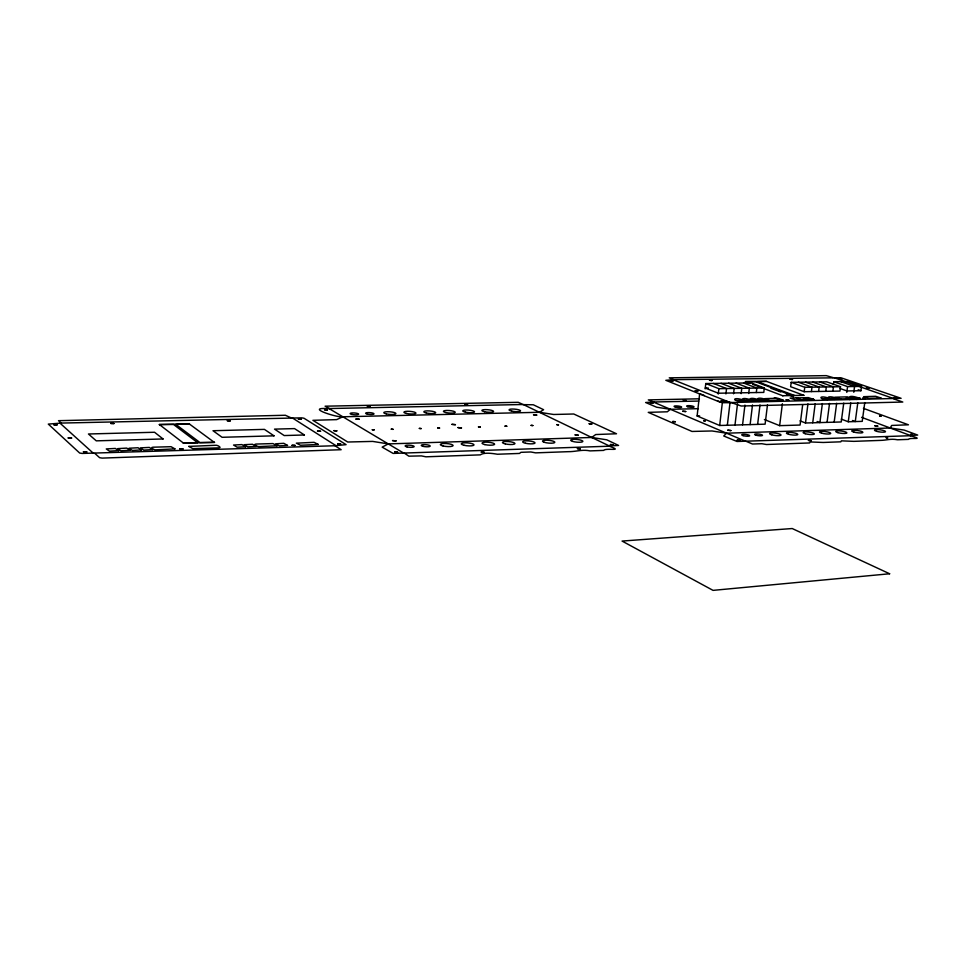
<?xml version="1.0" encoding="UTF-8"?>
<svg xmlns="http://www.w3.org/2000/svg" width="966" height="966" viewBox="0 0 966 966"><rect width="100%" height="100%" fill="white"/><g stroke="black" fill="none" stroke-linecap="round" stroke-linejoin="round"><path stroke-width="1.45" d="M767.487 404.79L765.108 424.171L719.67 425.487L697.114 415.972L699.662 393.645L704.407 395.553M705.18 388.887L705.784 383.55L750.993 382.91L764.335 387.946L763.78 392.413L718.33 393.222L705.265 388.054L708.283 388.006M718.233 394.056L718.861 388.67L705.784 383.55M719.67 425.487L722.339 402.762L717.448 400.793M725.913 393.923L726.541 388.549L713.427 383.442M727.338 425.257L730.018 402.605L726.347 401.132M733.544 393.79L734.184 388.429L721.01 383.333M734.981 425.04L737.505 403.86M741.139 393.645L741.779 388.308L728.569 383.224M742.564 424.823L744.943 405.104M748.698 393.512L749.338 388.187L736.08 383.116M750.123 424.605L752.502 404.935M756.306 392.546L756.849 388.066L743.554 383.007M757.634 424.388L760 404.959M802.674 404.742L800.077 425.052L779.647 425.656L782.388 403.74M791.19 382.331L790.647 386.702L804.195 391.713L839.937 391.085L840.517 386.726L826.763 381.836L791.19 382.331L804.763 387.294L840.517 386.726M804.195 391.701L804.763 387.294M843.741 403.112L841.229 421.973L805.499 422.999L807.95 403.897M811.416 391.58L811.983 387.173L798.375 382.234M812.72 422.794L815.183 403.74M818.6 391.447L819.168 387.064L805.523 382.138M822.38 403.583L819.905 422.589L817.127 421.514M825.749 391.327L826.328 386.943L812.635 382.029M827.053 422.384L829.54 403.426M833.392 384.601L833.767 381.727L847.665 381.534L861.527 386.388L860.947 390.711L846.977 390.952L840.094 388.501M832.861 391.206L833.441 386.835L819.723 381.932M834.165 422.178L836.653 403.269M846.784 392.401L847.556 386.605L833.767 381.727M864.775 402.641L862.227 421.369L848.269 421.768L850.78 402.955M853.787 392.268L854.56 386.497L840.734 381.63M857.796 402.798L855.272 421.562L852.459 420.5M698.358 408.666L670.404 409.306L667.289 411.794L648.246 412.361L691.994 431.452L712.014 430.969L726.553 433.191L890.229 428.01L891.654 425.438L908.451 424.799L863.411 408.352M722.339 402.762L901.109 398.306L840.903 377.754L673.833 379.662L669.257 377.839L826.268 375.629L833.163 377.634M792.12 395.541L755.581 381.679L745.293 381.594L766.267 381.304L803.76 395.323M746.404 441.438L752.502 444.022L761.848 443.708L766.449 444.505L809.58 442.959L810.329 441.957L823.237 442.464L840.903 441.812L841.362 440.846L853.823 441.353L879.978 440.411C887.042 440.327 890.326 438.419 897.511 439.772L908.559 439.373C909.248 437.115 926.201 440.375 910.54 435.714L737.022 441.486L723.727 435.992L726.553 433.191M894.214 399.043L902.799 402.049L741.2 406.01L730.936 402.46L719.851 402.061L665.828 380.314L673.833 379.662M342.845 416.781L336.651 419.618L312.899 420.319L347.724 442.017L372.659 441.402L388.284 443.901L591.711 437.465L595.708 434.543L616.513 433.77L573.756 414.003L553.651 414.486L539.414 412.289L342.845 416.781C337.303 417.94 302.249 406.469 329.986 408.787L325.107 406.191L518.199 402.315L523.222 404.5L329.575 408.546M539.414 412.289L543.629 409.705L533.304 404.778L523.004 404.633M404.657 453.332L408.835 456.169L421.357 455.904L425.921 456.809L480.319 454.865C483.857 452.281 491.718 453.271 497.418 454.237L519.491 453.44L520.94 452.317L530.841 451.979L535.623 452.861L568.201 451.677C576.376 451.75 581.882 449.202 590.009 450.893L603.726 450.397C605.742 447.572 624.555 451.846 609.365 446.207L393.126 453.416L382.15 447.137L388.284 443.901M334.936 445.749L346.094 444.638L303.964 418.218L301.73 417.855L61.184 423.072L48.3 424.098L79.647 453.03L82.122 453.44L334.936 445.749L341.155 449.709L102.106 458.101L99.619 457.691L94.813 453.368M697.114 415.972L699.638 415.911M699.408 398.789L648.307 399.9L653.656 401.989L698.708 401.071M721.276 400.721L723.836 400.673M736.539 400.407L762.874 399.876L766.606 401.325M813.348 398.849L803.253 399.055L807.057 400.479M821.945 398.68L838.983 398.33L841.555 399.272M859.982 397.907L846.011 398.197L849.887 399.598M782.665 395.722L803.966 395.323M718.861 388.67L764.335 387.946M847.556 386.605L861.527 386.388M766.557 381.413L757.199 381.655L794.583 395.492M890.229 428.01L904.236 430.099L917.7 435.074L909.887 435.485L910.54 435.714M670.404 409.306L656.614 407.217L645.614 402.496L653.656 401.989M591.711 437.465L606.745 439.808L618.578 445.447L608.797 445.93L609.365 446.207M834.491 377.827L894.359 398.801M858.182 389.733L860.947 390.711M853.014 398.052L856.89 399.453M831.907 398.475L834.479 399.417M824.807 398.62L827.355 399.562M861.575 417.336L910.286 435.461M810.474 398.91L814.29 400.335M770.904 388.247L780.745 391.942M786.36 394.056L793.388 396.688M796.201 397.75L803.229 400.395M745.788 381.703L749.906 383.26M752.647 384.299L782.955 395.831M841.265 419.111L848.269 421.768M774.382 397.618L781.349 400.286M755.4 400.033L759.131 401.482M747.889 400.178L750.365 401.156M799.993 420.838L805.499 422.999M740.342 400.335L742.806 401.313M673.519 379.88L729.475 402.242M764.396 419.534L779.647 425.656M653.753 402.218L745.366 441.196M523.946 404.851L609.28 445.918M329.466 408.799L403.607 453.054M292.577 418.073L335.6 445.423M291.08 417.831L285.368 415.259L58.515 420.681L61.184 423.072M189.348 423.965L214.126 442.235M159.571 424.678L183.516 443.14M60.254 423.386L93.171 453.09M340.636 443.998L337.641 443.792L340.636 443.998M336.844 430.848L333.934 430.655L336.844 430.848M327.353 409.958L324.576 409.777L327.353 409.958M320.543 431.295L317.5 431.102L320.543 431.295M188.829 446.401L192.765 448.635L218.92 447.85C222.397 447.826 216.976 444.662 215.466 445.29L188.829 446.401M811.017 440.725L808.433 440.399L811.017 440.725M174.931 448.876L156.214 449.806C154.645 450.518 149.428 447.137 153.002 447.198L171.042 446.69L174.931 448.876M301.271 419.184L298.397 419.075L301.271 419.184M295.101 445.411L292.046 445.314L295.101 445.411M792.494 379.469L790.091 379.227L792.494 379.469M788.739 400.069L786.191 399.755L788.739 400.069M152.616 449.564L143.692 450.108L140.396 447.874L149.283 447.415L152.616 449.564M141.338 449.915L132.366 450.458L129.094 448.224L138.041 447.753L141.338 449.915M129.999 450.277L120.955 450.808L117.707 448.635L126.727 448.103L129.999 450.277M118.577 450.627L109.472 451.17L106.272 448.924L115.34 448.441L118.577 450.627M880.956 398.004L868.929 398.366L863.604 396.676L875.607 396.289L880.956 398.004M739.884 440.436L737.239 440.182L739.884 440.436M230.294 420.838L227.324 420.729L230.294 420.838M730.888 430.582L727.796 430.196L730.888 430.582M859.776 398.439C846.385 399.803 846.566 393.222 859.764 398.403M723.775 401.397L721.167 401.071L723.775 401.397M852.652 398.584L840.36 398.946L835.059 397.207L847.339 396.857L852.64 398.62M318.309 444.457L300.535 445.266L296.333 443.165L314.059 442.331L318.309 444.457M705.265 420.862L703.634 420.705L705.265 420.862M182.985 448.912L179.773 448.816L182.985 448.912M838.271 398.873C824.07 400.178 825.652 393.657 838.271 398.873M712.002 380.519L709.515 380.278L712.002 380.519M831.026 399.03C816.729 400.347 818.347 393.742 831.026 399.03M697.887 391.013L695.242 390.687L697.887 391.013M685.739 411.54L682.733 411.25L685.739 411.54M287.506 445.423L279.343 445.869L275.66 443.805L283.799 443.309L287.506 445.423M685.763 400.335L683.336 400.105L685.763 400.335M675.367 421.744L672.783 421.49L675.367 421.744M813.758 399.381L795.513 399.888L790.103 398.064L808.325 397.606L813.746 399.417M277.109 445.749L259.564 446.582C257.946 447.113 252.524 444.155 255.966 444.058L272.955 443.575L277.109 445.749M911.518 434.483C914.778 434.797 908.632 433.649 911.518 434.483M256.111 446.401L247.779 446.847L244.181 444.71L252.488 444.263L256.111 446.401M672.964 381.039L670.476 380.725L672.964 381.039M245.509 446.727L237.117 447.186L233.543 445.036L241.911 444.589L245.509 446.727M652.883 403.317L650.408 403.076L652.883 403.317M782.979 400.009L770.023 400.395L764.843 398.644L777.775 398.233L782.979 400.009M113.964 423.543L110.836 423.434L113.964 423.543M886.8 437.996C890.29 438.371 883.757 437.055 886.8 437.996M613.205 444.795L610.415 444.529L613.205 444.795M86.795 451.919L83.438 451.81L86.795 451.919M767.849 400.322C753.166 401.808 755.352 394.853 767.849 400.322M760.23 400.479C745.571 401.989 747.769 395.022 760.23 400.479M880.304 416.117C883.673 416.467 877.442 415.295 880.304 416.117M752.562 400.636C737.855 402.182 740.125 395.166 752.562 400.636M71.617 438.057L68.2 437.936L71.617 438.057M744.858 400.793C730.103 402.339 732.421 395.287 744.858 400.793M580.24 448.888L577.402 448.61L580.24 448.888M591.82 424.014L589.163 423.748L591.82 424.014M578.368 435.28L575.132 434.881L578.368 435.28M57.066 424.871L53.855 424.75L57.066 424.871M558.505 424.859L556.814 424.642L558.505 424.859M532.858 425.547L531.119 425.378L532.858 425.547M536.71 415.078L533.546 414.764L536.71 415.078M484.159 452.281L481.249 452.1L484.159 452.281M506.776 426.26L505.037 426.139L506.776 426.26M480.247 426.984L478.484 426.863L480.247 426.984M461.482 427.938L458.029 427.6L461.482 427.938M455.409 424.678L451.967 424.352L455.409 424.678M467.568 404.669L464.936 404.416L467.568 404.669M439.566 428.083L437.791 427.962L439.566 428.083M397.63 452.209L394.635 451.919L397.63 452.209M421.152 428.578L419.341 428.409L421.152 428.578M396.06 440.907L392.558 440.568L396.06 440.907M393.114 429.351L391.29 429.17L393.114 429.351M374.132 429.858L372.308 429.737L374.132 429.858M359.34 419.292L355.971 419.063L359.34 419.292M370.099 406.614L367.382 406.348L370.099 406.614M877.744 426.139L874.785 425.692L877.744 426.139M896.605 397.907L894.142 397.606L896.605 397.907M865.27 398.56L862.771 398.185L865.27 398.56M868.845 388.211L866.333 387.897L868.845 388.211M842.062 378.865L839.708 378.575L842.062 378.865M197.499 442.573L183.214 443.153L214.633 442.38L199.902 442.513L175.872 424.436L189.457 423.82L159.1 424.545L173.542 424.485L197.499 442.573M889.626 573.768L713.041 590.371L622.068 541.069L792.217 528.535L889.626 573.768M163.061 438.962L96.262 440.846L88.449 433.988L154.56 432.261L163.061 438.962M274.006 435.835L222.095 437.296L213.003 430.727L264.43 429.387L274.006 435.835M304.399 434.978L284.197 435.557L274.525 429.121L294.533 428.602L304.399 434.978M511.678 411.105A5.808 1.22 5.3 0 0 520.553 410.9A5.808 1.22 5.3 0 0 512.077 409.029A5.808 1.22 5.3 0 0 511.678 411.105M406.432 413.448A6.037 1.292 4.5 0 0 415.923 413.231A6.037 1.292 4.5 0 0 407.41 411.287A6.037 1.292 4.5 0 0 406.432 413.448M445.978 412.567A5.953 1.268 4.8 0 0 455.228 412.349A5.953 1.268 4.8 0 0 446.727 410.441A5.953 1.268 4.8 0 0 445.978 412.567M426.332 413.001A6.001 1.28 4.7 0 0 435.69 412.784A6.001 1.28 4.7 0 0 427.189 410.864A6.001 1.28 4.7 0 0 426.332 413.001M465.383 412.132A5.905 1.244 4.9 0 0 474.511 411.927A5.905 1.244 4.9 0 0 466.023 410.019A5.905 1.244 4.9 0 0 465.383 412.132M484.546 411.709A5.868 1.232 5.1 0 0 493.566 411.504A5.868 1.232 5.1 0 0 485.077 409.608A5.868 1.232 5.1 0 0 484.546 411.709M386.279 413.895A6.086 1.304 4.4 0 0 395.891 413.677A6.086 1.304 4.4 0 0 387.39 411.721A6.086 1.304 4.4 0 0 386.279 413.895M351.805 414.438A4.262 0.918 4.1 0 0 358.591 414.281A4.262 0.918 4.1 0 0 352.723 412.917A4.262 0.918 4.1 0 0 351.805 414.438M367.261 414.088A4.238 0.918 4.2 0 0 373.987 413.943A4.238 0.918 4.2 0 0 368.106 412.579A4.238 0.918 4.2 0 0 367.261 414.088M484.86 444.601A6.351 1.449 5 0 0 494.616 444.275A6.351 1.449 5 0 0 485.439 442.15A6.351 1.449 5 0 0 484.86 444.601M505.339 443.925A6.303 1.425 5.2 0 0 514.963 443.611A6.303 1.425 5.2 0 0 505.786 441.486A6.303 1.425 5.2 0 0 505.339 443.925M525.54 443.261A6.255 1.413 5.3 0 0 535.043 442.947A6.255 1.413 5.3 0 0 525.878 440.846A6.255 1.413 5.3 0 0 525.54 443.261M443.08 445.978A6.448 1.485 4.7 0 0 453.102 445.64A6.448 1.485 4.7 0 0 443.913 443.479A6.448 1.485 4.7 0 0 443.08 445.978M464.115 445.29A6.4 1.461 4.9 0 0 474.004 444.952A6.4 1.461 4.9 0 0 464.815 442.802A6.4 1.461 4.9 0 0 464.115 445.29M544.22 442.271A6.207 1.389 5.5 0 0 554.617 442.633A6.207 1.389 5.5 0 0 547.203 440.218A6.207 1.389 5.5 0 0 544.22 442.271M407.024 446.908A4.516 1.051 4.4 0 0 414.124 446.666A4.516 1.051 4.4 0 0 407.761 445.145A4.516 1.051 4.4 0 0 407.024 446.908M572.44 441.341A6.146 1.364 5.7 0 0 582.691 441.704A6.146 1.364 5.7 0 0 575.241 439.313A6.146 1.364 5.7 0 0 572.44 441.341M423.18 446.377A4.492 1.038 4.5 0 0 430.196 446.135A4.492 1.038 4.5 0 0 423.845 444.626A4.492 1.038 4.5 0 0 423.18 446.377M805.221 433.71A5.699 1.159 7.2 0 0 814.314 434.06A5.699 1.159 7.2 0 0 806.61 431.887A5.699 1.159 7.2 0 0 805.221 433.71M821.668 433.179A5.663 1.147 7.3 0 0 830.675 433.529A5.663 1.147 7.3 0 0 822.972 431.355A5.663 1.147 7.3 0 0 821.668 433.179M837.92 432.647A5.639 1.135 7.4 0 0 846.856 432.985A5.639 1.135 7.4 0 0 839.14 430.836A5.639 1.135 7.4 0 0 837.92 432.647M771.725 434.809A5.76 1.183 7 0 0 780.975 435.159A5.76 1.183 7 0 0 773.307 432.949A5.76 1.183 7 0 0 771.725 434.809M788.57 434.265A5.724 1.171 7.1 0 0 797.747 434.615A5.724 1.171 7.1 0 0 790.055 432.418A5.724 1.171 7.1 0 0 788.57 434.265M853.992 432.116A5.615 1.111 7.5 0 0 862.843 432.466A5.615 1.111 7.5 0 0 855.115 430.317A5.615 1.111 7.5 0 0 853.992 432.116M743.108 435.63A4.009 0.845 6.8 0 0 749.604 435.871A4.009 0.845 6.8 0 0 744.327 434.326A4.009 0.845 6.8 0 0 743.108 435.63M876.754 431.367A5.567 1.099 7.6 0 0 885.496 431.717A5.567 1.099 7.6 0 0 877.756 429.592A5.567 1.099 7.6 0 0 876.754 431.367M756.016 435.207A3.997 0.833 6.9 0 0 762.464 435.449A3.997 0.833 6.9 0 0 757.187 433.915A3.997 0.833 6.9 0 0 756.016 435.207M675.331 407.036A3.792 0.749 6.3 0 0 681.549 407.302A3.792 0.749 6.3 0 0 676.719 405.901A3.792 0.749 6.3 0 0 675.331 407.036M687.84 406.758A3.779 0.749 6.4 0 0 694.023 407.024A3.779 0.749 6.4 0 0 689.181 405.635A3.779 0.749 6.4 0 0 687.84 406.758"/></g></svg>
